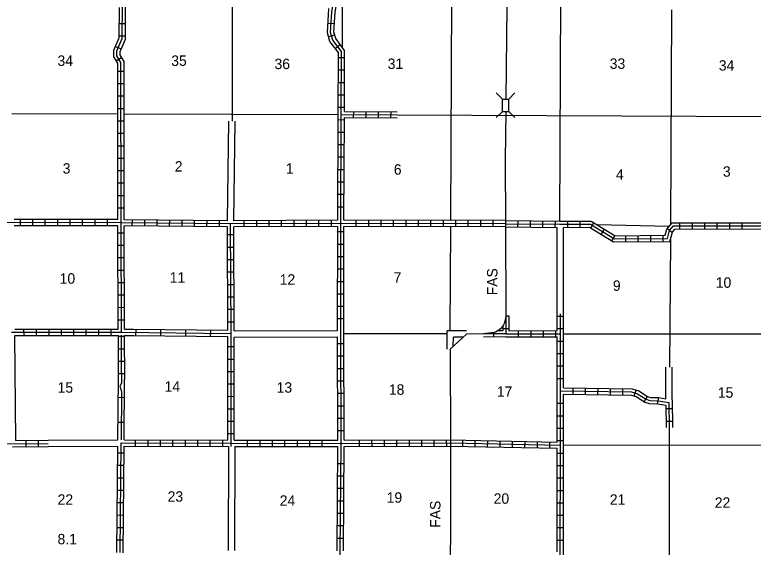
# Model space of a CAD drawing. Extents: x 1478809 to 1927953, y 15597233 to 15971870.
# Drawn here: x 1545770 to 1581182, y 15692085 to 15717629 of the extents above; entities that cross this region are included whole.
import ezdxf

# ---------------------------------------------------------------- set-up
doc = ezdxf.new("R2010")
doc.units = 0
for name, color, linetype in [('L10', 7, 'Continuous'), ('L11', 7, 'Continuous'), ('L13', 7, 'Continuous'), ('L14', 7, 'Continuous'), ('L18', 7, 'Continuous'), ('L21', 7, 'Continuous'), ('L28', 7, 'Continuous'), ('L4', 7, 'Continuous'), ('L8', 7, 'Continuous'), ('L9', 7, 'Continuous')]:
    doc.layers.add(name, color=color, linetype=linetype)

msp = doc.modelspace()

# ---------------------------------------------------------------- linework, layer by layer
at = {"layer": 'L10'}
for p, q in [((1555974, 15707749), (1556036, 15712531)), ((1556274, 15707748), (1556336, 15712530)), ((1571786, 15703289), (1571786, 15707431)), ((1572086, 15703289), (1572086, 15707430)), ((1576989, 15699203), (1576989, 15700731)), ((1577289, 15699150), (1577289, 15700731))]:
    msp.add_line(p, q, dxfattribs=at)
at = {"layer": 'L11'}
for p, q in [((1556293, 15702464), (1561252, 15702477)), ((1566499, 15701584), (1566503, 15702466)), ((1567427, 15702463), (1566503, 15702466)), ((1545815, 15697204), (1545771, 15702245)), ((1556294, 15702164), (1561253, 15702177)), ((1566800, 15701724), (1566802, 15702165)), ((1567268, 15702164), (1566802, 15702165)), ((1547365, 15697216), (1550717, 15697241)), ((1547366, 15696916), (1550715, 15696941)), ((1556015, 15696923), (1556002, 15691923)), ((1556315, 15696922), (1556302, 15691922))]:
    msp.add_line(p, q, dxfattribs=at)
at = {"layer": 'L13'}
for p, q in [((1556198, 15723396), (1556201, 15712530)), ((1566677, 15707761), (1566747, 15723310)), ((1571914, 15707730), (1571972, 15723273)), ((1561463, 15719588), (1561474, 15716069)), ((1577266, 15717867), (1577211, 15707555)), ((1545630, 15712889), (1550711, 15712875)), ((1551011, 15712874), (1561275, 15712846)), ((1564108, 15712828), (1590362, 15712721)), ((1566653, 15702465), (1566676, 15707461)), ((1573692, 15707563), (1577146, 15707485)), ((1577207, 15706842), (1577174, 15700731)), ((1566503, 15702316), (1561552, 15702327)), ((1572085, 15702330), (1583155, 15702330)), ((1577155, 15697832), (1577158, 15686585)), ((1572082, 15697003), (1592022, 15696967))]:
    msp.add_line(p, q, dxfattribs=at)
at = {"layer": 'L18'}
for p, q in [((1569161, 15713588), (1568862, 15713887)), ((1569459, 15713588), (1569757, 15713887)), ((1569161, 15713588), (1569459, 15713588)), ((1569161, 15712992), (1569161, 15713588)), ((1569459, 15712992), (1569459, 15713588)), ((1569161, 15712992), (1568862, 15712694)), ((1569161, 15712992), (1569459, 15712992)), ((1569459, 15712992), (1569757, 15712694))]:
    msp.add_line(p, q, dxfattribs=at)
at = {"layer": 'L4'}
for points in [[(1569394, 15722520), (1569383, 15719541), (1569322, 15713588)], [(1569315, 15712992), (1569292, 15710690), (1569305, 15707607), (1569317, 15703179)], [(1569317, 15703179), (1569292, 15702975), (1569238, 15702819), (1569205, 15702752), (1569157, 15702676), (1569057, 15702565), (1569057, 15702565), (1568928, 15702462), (1568849, 15702419), (1568752, 15702380), (1568252, 15702318)], [(1568252, 15702318), (1567427, 15702313), (1567427, 15702313), (1566649, 15701583), (1566658, 15697091), (1566644, 15687312)]]:
    msp.add_lwpolyline(points, dxfattribs=at)
at = {"layer": 'L8'}
for p, q in [((1550779, 15717211), (1551078, 15717208)), ((1561090, 15717188), (1560792, 15717207)), ((1550774, 15716614), (1551072, 15716612)), ((1561108, 15716650), (1560822, 15716567)), ((1550597, 15716113), (1550872, 15715996)), ((1561379, 15716192), (1561142, 15716011)), ((1550637, 15715420), (1550891, 15715577)), ((1561584, 15715563), (1561286, 15715564)), ((1550711, 15714929), (1551009, 15714929)), ((1561582, 15714967), (1561284, 15714968)), ((1550711, 15714332), (1551009, 15714332)), ((1561580, 15714370), (1561282, 15714371)), ((1550711, 15713735), (1551010, 15713736)), ((1561578, 15713773), (1561279, 15713774)), ((1550712, 15713139), (1551010, 15713139)), ((1561575, 15713177), (1561277, 15713178)), ((1561556, 15707769), (1561574, 15712695)), ((1561574, 15712695), (1564107, 15712678)), ((1561576, 15712995), (1564109, 15712978)), ((1562021, 15712693), (1562023, 15712991)), ((1562617, 15712689), (1562619, 15712987)), ((1563214, 15712685), (1563216, 15712983)), ((1563810, 15712680), (1563812, 15712979)), ((1550712, 15712542), (1551010, 15712542)), ((1561573, 15712580), (1561275, 15712581)), ((1561571, 15711984), (1561273, 15711985)), ((1550712, 15711946), (1551011, 15711946)), ((1550713, 15711349), (1551011, 15711349)), ((1561569, 15711387), (1561270, 15711388)), ((1550713, 15710752), (1551011, 15710753)), ((1561566, 15710790), (1561268, 15710791)), ((1561564, 15710194), (1561266, 15710195)), ((1550713, 15710156), (1551012, 15710156)), ((1550714, 15709559), (1551012, 15709559)), ((1561562, 15709597), (1561264, 15709598)), ((1550714, 15708963), (1551012, 15708963)), ((1561560, 15709001), (1561261, 15709002)), ((1550714, 15708366), (1551013, 15708366)), ((1561557, 15708404), (1561259, 15708405)), ((1550714, 15707801), (1545748, 15707805)), ((1546039, 15707506), (1546039, 15707804)), ((1546635, 15707505), (1546636, 15707803)), ((1547232, 15707505), (1547232, 15707803)), ((1547828, 15707504), (1547829, 15707802)), ((1548425, 15707504), (1548425, 15707802)), ((1549022, 15707503), (1549022, 15707801)), ((1549618, 15707502), (1549618, 15707801)), ((1550215, 15707502), (1550215, 15707800)), ((1555974, 15707749), (1551014, 15707799)), ((1551407, 15707496), (1551410, 15707794)), ((1552003, 15707490), (1552006, 15707788)), ((1552600, 15707484), (1552603, 15707782)), ((1553196, 15707478), (1553199, 15707776)), ((1553793, 15707472), (1553796, 15707770)), ((1554389, 15707466), (1554392, 15707764)), ((1554986, 15707460), (1554989, 15707758)), ((1555582, 15707454), (1555585, 15707752)), ((1561256, 15707769), (1556274, 15707748)), ((1556778, 15707451), (1556776, 15707749)), ((1557374, 15707454), (1557373, 15707752)), ((1557971, 15707456), (1557970, 15707754)), ((1558567, 15707458), (1558566, 15707757)), ((1559164, 15707461), (1559163, 15707759)), ((1559760, 15707463), (1559759, 15707762)), ((1560357, 15707466), (1560356, 15707764)), ((1560954, 15707468), (1560952, 15707767)), ((1569305, 15707757), (1561556, 15707769)), ((1562146, 15707469), (1562146, 15707767)), ((1562742, 15707468), (1562743, 15707766)), ((1563339, 15707467), (1563340, 15707765)), ((1563936, 15707466), (1563936, 15707764)), ((1564532, 15707465), (1564533, 15707763)), ((1565129, 15707464), (1565129, 15707762)), ((1565725, 15707463), (1565726, 15707762)), ((1566322, 15707462), (1566322, 15707761)), ((1566919, 15707461), (1566919, 15707760)), ((1567515, 15707460), (1567516, 15707759)), ((1568112, 15707459), (1568112, 15707758)), ((1568708, 15707458), (1568709, 15707757)), ((1569900, 15707451), (1569903, 15707750)), ((1570497, 15707445), (1570500, 15707744)), ((1571093, 15707439), (1571096, 15707738)), ((1571690, 15707433), (1571693, 15707732)), ((1572288, 15707432), (1572288, 15707730)), ((1572885, 15707433), (1572884, 15707731)), ((1550714, 15707501), (1545748, 15707505)), ((1550735, 15702550), (1550714, 15707501)), ((1551035, 15702549), (1551014, 15707499)), ((1555973, 15707449), (1551014, 15707499)), ((1555993, 15702491), (1555973, 15707449)), ((1561255, 15707469), (1556273, 15707448)), ((1556293, 15702464), (1556273, 15707448)), ((1561252, 15702477), (1561255, 15707469)), ((1569305, 15707457), (1561555, 15707469)), ((1569304, 15707457), (1571786, 15707431)), ((1573387, 15707399), (1573543, 15707653)), ((1577284, 15707180), (1577057, 15707374)), ((1577666, 15707349), (1577665, 15707648)), ((1578262, 15707350), (1578262, 15707648)), ((1578859, 15707351), (1578859, 15707649)), ((1579455, 15707351), (1579455, 15707649)), ((1580052, 15707352), (1580052, 15707650)), ((1580649, 15707352), (1580648, 15707651)), ((1550717, 15707172), (1551015, 15707174)), ((1556273, 15707065), (1555975, 15707064)), ((1561554, 15707211), (1561256, 15707211)), ((1573897, 15707088), (1574052, 15707343)), ((1574406, 15706777), (1574561, 15707032)), ((1575074, 15706735), (1575072, 15707033)), ((1575671, 15706739), (1575669, 15707037)), ((1576268, 15706744), (1576265, 15707042)), ((1576864, 15706748), (1576862, 15707046)), ((1550719, 15706576), (1551018, 15706577)), ((1556276, 15706468), (1555978, 15706467)), ((1561554, 15706615), (1561256, 15706615)), ((1550722, 15705979), (1551020, 15705980)), ((1561553, 15706018), (1561255, 15706018)), ((1556278, 15705872), (1555980, 15705871)), ((1550724, 15705383), (1551023, 15705384)), ((1556281, 15705275), (1555983, 15705274)), ((1561553, 15705421), (1561255, 15705422)), ((1550727, 15704786), (1551025, 15704787)), ((1556283, 15704679), (1555985, 15704677)), ((1561553, 15704825), (1561254, 15704825)), ((1550729, 15704189), (1551028, 15704191)), ((1561552, 15704228), (1561254, 15704228)), ((1556286, 15704082), (1555988, 15704081)), ((1550732, 15703593), (1551030, 15703594)), ((1556288, 15703485), (1555990, 15703484)), ((1561552, 15703632), (1561254, 15703632)), ((1569317, 15703179), (1569466, 15703179)), ((1571786, 15702479), (1571786, 15703289)), ((1571787, 15703167), (1572085, 15703167)), ((1572084, 15699736), (1572086, 15703289)), ((1550734, 15702996), (1551033, 15702997)), ((1556291, 15702889), (1555993, 15702888)), ((1561552, 15703035), (1561253, 15703035)), ((1545769, 15702545), (1550735, 15702550)), ((1546213, 15702246), (1546212, 15702545)), ((1546813, 15702247), (1546812, 15702545)), ((1547413, 15702248), (1547412, 15702546)), ((1548006, 15702248), (1548006, 15702547)), ((1548599, 15702249), (1548599, 15702547)), ((1549199, 15702249), (1549199, 15702548)), ((1549799, 15702250), (1549799, 15702548)), ((1550392, 15702251), (1550392, 15702549)), ((1551034, 15702399), (1551468, 15702393)), ((1551035, 15702549), (1551470, 15702543)), ((1569169, 15702582), (1569467, 15702582)), ((1569468, 15702473), (1571786, 15702479)), ((1569915, 15702474), (1569916, 15702175)), ((1570512, 15702475), (1570512, 15702177)), ((1571108, 15702477), (1571109, 15702179)), ((1571705, 15702478), (1571705, 15702180)), ((1571786, 15702571), (1572085, 15702571)), ((1545771, 15702245), (1550736, 15702250)), ((1550737, 15702204), (1551036, 15702204)), ((1551036, 15702248), (1551470, 15702243)), ((1555991, 15697223), (1555994, 15702191)), ((1556291, 15697222), (1556294, 15702164)), ((1561266, 15697219), (1561253, 15702177)), ((1568722, 15702368), (1568723, 15702171)), ((1569319, 15702173), (1571785, 15702179)), ((1571782, 15697133), (1571785, 15702179)), ((1556293, 15701695), (1555994, 15701695)), ((1561553, 15701842), (1561254, 15701841)), ((1571786, 15701974), (1572084, 15701974)), ((1550739, 15701607), (1551038, 15701608)), ((1571786, 15701378), (1572084, 15701378)), ((1550741, 15701010), (1551039, 15701011)), ((1556292, 15701098), (1555994, 15701098)), ((1561554, 15701246), (1561256, 15701245)), ((1561556, 15700649), (1561257, 15700648)), ((1571785, 15700781), (1572084, 15700781)), ((1550743, 15700414), (1551041, 15700415)), ((1556292, 15700502), (1555994, 15700502)), ((1561557, 15700052), (1561259, 15700052)), ((1571785, 15700184), (1572083, 15700184)), ((1556292, 15699905), (1555993, 15699905)), ((1572544, 15699430), (1572549, 15699728)), ((1573141, 15699421), (1573146, 15699719)), ((1573737, 15699411), (1573742, 15699710)), ((1574334, 15699402), (1574339, 15699701)), ((1574930, 15699393), (1574935, 15699691)), ((1575478, 15699341), (1575565, 15699626)), ((1556291, 15699308), (1555993, 15699309)), ((1561559, 15699456), (1561261, 15699455)), ((1575955, 15699062), (1576116, 15699313)), ((1576596, 15698968), (1576648, 15699262)), ((1561560, 15698859), (1561262, 15698858)), ((1571784, 15698991), (1572082, 15698991)), ((1556291, 15698712), (1555993, 15698712)), ((1577000, 15698736), (1577298, 15698739)), ((1561562, 15698263), (1561264, 15698262)), ((1571784, 15698395), (1572082, 15698395)), ((1556291, 15698115), (1555992, 15698115)), ((1571783, 15697798), (1572082, 15697798)), ((1577007, 15698136), (1577305, 15698139)), ((1556290, 15697519), (1555992, 15697519)), ((1561564, 15697666), (1561265, 15697665)), ((1545815, 15697204), (1547365, 15697216)), ((1546293, 15697207), (1546295, 15696908)), ((1546889, 15697211), (1546892, 15696913)), ((1551017, 15697241), (1555991, 15697223)), ((1551565, 15696940), (1551566, 15697238)), ((1552161, 15696938), (1552162, 15697236)), ((1552758, 15696936), (1552759, 15697234)), ((1553354, 15696933), (1553356, 15697232)), ((1553951, 15696931), (1553952, 15697229)), ((1554548, 15696929), (1554549, 15697227)), ((1555144, 15696927), (1555145, 15697225)), ((1555741, 15696924), (1555742, 15697223)), ((1556291, 15697222), (1561266, 15697219)), ((1556934, 15696922), (1556935, 15697221)), ((1557531, 15696922), (1557531, 15697220)), ((1558128, 15696922), (1558128, 15697220)), ((1558724, 15696921), (1558724, 15697220)), ((1559321, 15696921), (1559321, 15697219)), ((1559917, 15696921), (1559918, 15697219)), ((1560514, 15696920), (1560514, 15697219)), ((1561566, 15697220), (1566657, 15697241)), ((1562304, 15696924), (1562303, 15697222)), ((1562901, 15696926), (1562900, 15697224)), ((1563498, 15696929), (1563496, 15697227)), ((1564094, 15696931), (1564093, 15697229)), ((1564694, 15696934), (1564693, 15697232)), ((1565294, 15696936), (1565293, 15697234)), ((1565884, 15696939), (1565883, 15697237)), ((1566481, 15696941), (1566479, 15697239)), ((1566661, 15697241), (1571782, 15697133)), ((1567251, 15696929), (1567257, 15697228)), ((1567847, 15696917), (1567854, 15697215)), ((1568444, 15696904), (1568450, 15697202)), ((1569040, 15696892), (1569047, 15697190)), ((1569637, 15696879), (1569643, 15697177)), ((1570233, 15696866), (1570239, 15697165)), ((1570830, 15696854), (1570836, 15697152)), ((1571426, 15696841), (1571432, 15697139)), ((1571783, 15697202), (1572081, 15697201)), ((1545101, 15697049), (1547364, 15697066)), ((1545667, 15696903), (1547366, 15696916)), ((1550672, 15691826), (1550715, 15696941)), ((1550971, 15691824), (1551015, 15696941)), ((1551015, 15696941), (1556015, 15696923)), ((1556315, 15696922), (1561265, 15696919)), ((1561230, 15691911), (1561265, 15696919)), ((1561530, 15691912), (1561565, 15696920)), ((1561565, 15696920), (1566658, 15696941)), ((1566654, 15696941), (1571782, 15696833)), ((1571779, 15691857), (1571782, 15696833)), ((1551011, 15696597), (1550713, 15696599)), ((1571783, 15696605), (1572081, 15696605)), ((1561558, 15696089), (1561260, 15696091)), ((1551006, 15696000), (1550708, 15696002)), ((1571782, 15696008), (1572081, 15696008)), ((1551001, 15695403), (1550703, 15695406)), ((1561554, 15695493), (1561256, 15695495)), ((1571782, 15695412), (1572080, 15695412)), ((1550996, 15694807), (1550698, 15694809)), ((1561550, 15694896), (1561252, 15694898)), ((1571782, 15694815), (1572080, 15694815)), ((1561546, 15694299), (1561248, 15694301)), ((1550991, 15694210), (1550693, 15694213)), ((1571781, 15694219), (1572080, 15694218)), ((1550986, 15693614), (1550688, 15693616)), ((1561542, 15693703), (1561244, 15693705)), ((1571781, 15693622), (1572079, 15693622)), ((1550981, 15693017), (1550682, 15693020)), ((1561538, 15693106), (1561240, 15693108)), ((1571781, 15693025), (1572079, 15693025)), ((1561534, 15692510), (1561235, 15692512)), ((1550976, 15692420), (1550677, 15692423)), ((1571780, 15692429), (1572079, 15692429))]:
    msp.add_line(p, q, dxfattribs=at)
for points in [[(1550886, 15702400), (1550864, 15707651), (1550859, 15715344), (1550669, 15715653), (1550670, 15715903), (1550922, 15716494), (1550937, 15718136), (1550956, 15723419)], [(1561416, 15697069), (1561402, 15702328), (1561405, 15707619), (1561425, 15712846), (1561436, 15715871), (1561022, 15716414), (1560915, 15716781), (1560977, 15717765), (1561215, 15719055), (1561453, 15720388), (1561477, 15721116)], [(1561576, 15712995), (1561586, 15715922), (1561158, 15716483), (1561066, 15716798), (1561126, 15717746), (1561362, 15719029), (1561603, 15720372), (1561627, 15721111)], [(1550714, 15707801), (1550709, 15715301), (1550519, 15715611), (1550520, 15715934), (1550772, 15716525), (1550785, 15717985)], [(1551014, 15707799), (1551009, 15715387), (1550819, 15715695), (1550820, 15715872), (1551072, 15716463), (1551086, 15718052)], [(1561256, 15707769), (1561275, 15712847), (1561286, 15715821), (1560885, 15716346), (1560763, 15716765), (1560837, 15717932)], [(1561425, 15712846), (1564108, 15712828)], [(1569307, 15707757), (1571914, 15707730), (1573414, 15707733), (1574567, 15707030), (1576952, 15707048), (1577032, 15707345), (1577291, 15707648), (1582477, 15707653), (1583429, 15707643), (1584490, 15707258), (1584738, 15707270), (1584934, 15707453), (1584927, 15707910), (1585071, 15708693), (1585576, 15709360), (1586050, 15710035), (1586367, 15710774), (1586576, 15710824)], [(1569305, 15707607), (1561405, 15707619), (1556122, 15707598), (1550864, 15707651), (1545031, 15707656), (1540334, 15707682)], [(1556141, 15696922), (1556144, 15702339), (1556122, 15707598)], [(1561566, 15697220), (1561552, 15702328), (1561555, 15707469)], [(1569305, 15707607), (1571913, 15707580), (1573372, 15707583), (1574525, 15706880), (1577067, 15706899), (1577168, 15707274), (1577360, 15707498), (1582476, 15707503)], [(1572086, 15707430), (1573330, 15707433), (1574484, 15706729), (1577182, 15706750), (1577304, 15707202), (1577429, 15707348), (1582323, 15707353)], [(1569317, 15703179), (1569319, 15702323)], [(1569467, 15703179), (1569468, 15702473)], [(1571935, 15686463), (1571929, 15691705), (1571932, 15696980), (1571936, 15703289)], [(1569168, 15702472), (1568972, 15702471)], [(1569168, 15702676), (1569168, 15702472)], [(1550743, 15700129), (1550736, 15702250)], [(1550892, 15700414), (1550886, 15702251)], [(1551043, 15700130), (1551036, 15702248)], [(1569319, 15702323), (1568252, 15702318)], [(1569320, 15702173), (1568252, 15702168)], [(1569319, 15702323), (1571935, 15702330)], [(1571950, 15699588), (1575350, 15699536), (1575625, 15699452), (1576041, 15699184), (1576225, 15699126), (1576616, 15699116), (1576616, 15699116), (1577141, 15699024), (1577155, 15697832)], [(1572084, 15699736), (1575374, 15699686), (1575689, 15699589), (1576106, 15699321), (1576250, 15699275), (1576631, 15699266), (1576989, 15699203)], [(1572084, 15686612), (1572079, 15691705), (1572082, 15696980), (1572084, 15699436)], [(1572084, 15699436), (1575327, 15699386), (1575562, 15699315), (1575977, 15699047), (1576199, 15698976), (1576601, 15698967), (1576992, 15698897), (1577005, 15697830)], [(1577289, 15699150), (1577305, 15697834)], [(1550821, 15691825), (1550866, 15697092), (1556141, 15697072), (1561416, 15697069), (1566658, 15697091)], [(1566658, 15697091), (1571932, 15696980)], [(1561367, 15688334), (1561379, 15691761), (1561416, 15697069)]]:
    msp.add_lwpolyline(points, dxfattribs=at)
at = {"layer": 'L9'}
for p, q in [((1551470, 15702543), (1555993, 15702491)), ((1551583, 15702243), (1551587, 15702541)), ((1552777, 15702229), (1552780, 15702527)), ((1553970, 15702215), (1553973, 15702513)), ((1555163, 15702201), (1555166, 15702499)), ((1551470, 15702243), (1555994, 15702191)), ((1551031, 15699260), (1550732, 15699262)), ((1551022, 15698067), (1550724, 15698069))]:
    msp.add_line(p, q, dxfattribs=at)
for points in [[(1545619, 15702395), (1550886, 15702400), (1556144, 15702339)], [(1550892, 15700414), (1550893, 15699958), (1550801, 15699817), (1550884, 15699550), (1550867, 15697240)], [(1550717, 15697241), (1550738, 15700129)], [(1551017, 15697241), (1551038, 15700130)]]:
    msp.add_lwpolyline(points, dxfattribs=at)

# ---------------------------------------------------------------- texts
at = {"layer": 'L14'}
for s, p in [('34', (1547818, 15715176)), ('35', (1553273, 15715176)), ('36', (1558225, 15715022)), ('31', (1563652, 15715029)), ('33', (1574300, 15715035)), ('34', (1579531, 15714949)), ('2', (1553442, 15710105)), ('3', (1548068, 15710007)), ('1', (1558767, 15710007)), ('6', (1563946, 15709958)), ('4', (1574597, 15709714)), ('3', (1579727, 15709860)), ('10', (1547921, 15704729)), ('11', (1553198, 15704778)), ('7', (1563937, 15704777)), ('12', (1558474, 15704680)), ('9', (1574451, 15704387)), ('10', (1579385, 15704533)), ('15', (1547823, 15699500)), ('14', (1552954, 15699548)), ('13', (1558328, 15699500)), ('18', (1563709, 15699399)), ('17', (1568888, 15699301)), ('15', (1579483, 15699255)), ('22', (1547824, 15694124)), ('23', (1553100, 15694270)), ('19', (1563604, 15694221)), ('20', (1568734, 15694172)), ('21', (1574304, 15694123)), ('24', (1558474, 15694075)), ('22', (1579337, 15693977))]:
    msp.add_text(s, height=500, rotation=359.9993, dxfattribs=at).set_placement(p)
at = {"layer": 'L21'}
for p in [(1568916, 15704171), (1566184, 15693018)]:
    msp.add_text('FAS', height=500, rotation=90.0004, dxfattribs=at).set_placement(p)
at = {"layer": 'L28'}
msp.add_text('8.1', height=500, rotation=359.9993, dxfattribs=at).set_placement((1547820, 15692226))

doc.saveas('drawing.dxf')
